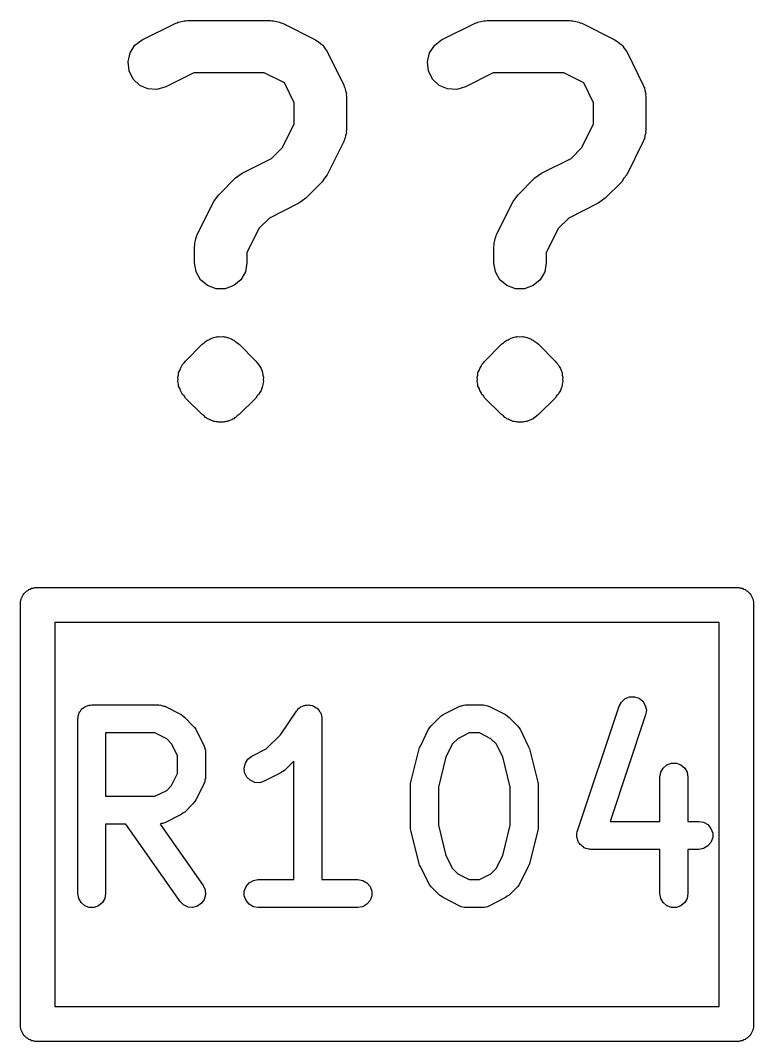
# Model space of a CAD drawing. Extents: x 49 to 243, y -147 to -41.
# Drawn here: x 186.451 to 188.55, y -120.792 to -117.869 of the extents above; entities that cross this region are included whole.
import ezdxf

# ---------------------------------------------------------------- set-up
doc = ezdxf.new("R2010")
doc.units = 0
doc.header["$MEASUREMENT"] = 0
doc.layers.add('BLACK', color=7, linetype='CONTINUOUS')

msp = doc.modelspace()

# ---------------------------------------------------------------- linework, layer by layer
at = {"layer": 'BLACK', "linetype": 'CONTINUOUS'}
for p, q in [((186.8, -117.925), (186.896, -117.877)), ((186.896, -117.877), (186.9, -117.876)), ((186.9, -117.876), (186.903, -117.874)), ((186.903, -117.874), (186.912, -117.872)), ((186.912, -117.872), (186.92, -117.87)), ((186.92, -117.87), (186.925, -117.87)), ((186.925, -117.87), (186.929, -117.869)), ((186.929, -117.869), (187.167, -117.869)), ((187.167, -117.869), (187.171, -117.87)), ((187.171, -117.87), (187.176, -117.87)), ((187.176, -117.87), (187.184, -117.872)), ((187.184, -117.872), (187.193, -117.874)), ((187.193, -117.874), (187.197, -117.876)), ((187.197, -117.876), (187.201, -117.877)), ((187.201, -117.877), (187.296, -117.925)), ((187.657, -117.925), (187.753, -117.877)), ((187.753, -117.877), (187.757, -117.876)), ((187.757, -117.876), (187.761, -117.874)), ((187.761, -117.874), (187.769, -117.872)), ((187.769, -117.872), (187.778, -117.87)), ((187.778, -117.87), (187.782, -117.87)), ((187.782, -117.87), (187.786, -117.869)), ((187.786, -117.869), (188.024, -117.869)), ((188.024, -117.869), (188.029, -117.87)), ((188.029, -117.87), (188.033, -117.87)), ((188.033, -117.87), (188.041, -117.872)), ((188.041, -117.872), (188.05, -117.874)), ((188.05, -117.874), (188.054, -117.876)), ((188.054, -117.876), (188.058, -117.877)), ((188.058, -117.877), (188.153, -117.925)), ((186.765, -117.962), (186.779, -117.94)), ((186.779, -117.94), (186.8, -117.925)), ((187.296, -117.925), (187.305, -117.931)), ((187.305, -117.931), (187.314, -117.938)), ((187.314, -117.938), (187.315, -117.939)), ((187.315, -117.939), (187.317, -117.94)), ((187.317, -117.94), (187.323, -117.95)), ((187.622, -117.962), (187.637, -117.94)), ((187.637, -117.94), (187.657, -117.925)), ((188.153, -117.925), (188.162, -117.931)), ((188.162, -117.931), (188.171, -117.938)), ((188.171, -117.938), (188.172, -117.939)), ((188.172, -117.939), (188.174, -117.94)), ((188.174, -117.94), (188.18, -117.95)), ((186.759, -117.988), (186.765, -117.962)), ((187.323, -117.95), (187.329, -117.958)), ((187.329, -117.958), (187.377, -118.054)), ((187.616, -117.988), (187.622, -117.962)), ((188.18, -117.95), (188.187, -117.958)), ((188.187, -117.958), (188.234, -118.054)), ((186.762, -118.013), (186.759, -117.988)), ((187.619, -118.013), (187.616, -117.988)), ((186.774, -118.037), (186.762, -118.013)), ((186.947, -118.019), (186.867, -118.059)), ((187.149, -118.019), (186.947, -118.019)), ((187.207, -118.048), (187.149, -118.019)), ((187.631, -118.037), (187.619, -118.013)), ((187.804, -118.019), (187.725, -118.059)), ((188.007, -118.019), (187.804, -118.019)), ((188.064, -118.048), (188.007, -118.019)), ((186.793, -118.055), (186.774, -118.037)), ((186.816, -118.065), (186.793, -118.055)), ((186.867, -118.059), (186.842, -118.067)), ((187.235, -118.105), (187.207, -118.048)), ((187.377, -118.054), (187.378, -118.058)), ((187.378, -118.058), (187.38, -118.062)), ((187.65, -118.055), (187.631, -118.037)), ((187.674, -118.065), (187.65, -118.055)), ((187.725, -118.059), (187.7, -118.067)), ((188.092, -118.105), (188.064, -118.048)), ((188.234, -118.054), (188.235, -118.058)), ((188.235, -118.058), (188.238, -118.062)), ((186.842, -118.067), (186.816, -118.065)), ((187.38, -118.062), (187.382, -118.07)), ((187.382, -118.07), (187.385, -118.079)), ((187.385, -118.079), (187.384, -118.083)), ((187.384, -118.083), (187.385, -118.087)), ((187.385, -118.087), (187.385, -118.182)), ((187.7, -118.067), (187.674, -118.065)), ((188.238, -118.062), (188.239, -118.07)), ((188.239, -118.07), (188.242, -118.079)), ((188.242, -118.079), (188.241, -118.083)), ((188.241, -118.083), (188.242, -118.087)), ((188.242, -118.087), (188.242, -118.182)), ((187.235, -118.165), (187.235, -118.105)), ((188.092, -118.165), (188.092, -118.105)), ((187.201, -118.233), (187.235, -118.165)), ((188.058, -118.233), (188.092, -118.165)), ((187.382, -118.199), (187.38, -118.208)), ((187.385, -118.191), (187.382, -118.199)), ((187.385, -118.182), (187.384, -118.187)), ((187.384, -118.187), (187.385, -118.191)), ((188.239, -118.199), (188.238, -118.208)), ((188.242, -118.191), (188.239, -118.199)), ((188.242, -118.182), (188.241, -118.187)), ((188.241, -118.187), (188.242, -118.191)), ((187.17, -118.264), (187.201, -118.233)), ((187.377, -118.216), (187.329, -118.311)), ((187.378, -118.212), (187.377, -118.216)), ((187.38, -118.208), (187.378, -118.212)), ((188.028, -118.264), (188.058, -118.233)), ((188.234, -118.216), (188.187, -118.311)), ((188.235, -118.212), (188.234, -118.216)), ((188.238, -118.208), (188.235, -118.212)), ((187.086, -118.306), (187.17, -118.264)), ((187.943, -118.306), (188.028, -118.264)), ((187.019, -118.368), (187.067, -118.32)), ((187.067, -118.32), (187.076, -118.313)), ((187.076, -118.313), (187.086, -118.306)), ((187.322, -118.321), (187.315, -118.331)), ((187.329, -118.311), (187.322, -118.321)), ((187.876, -118.368), (187.924, -118.32)), ((187.924, -118.32), (187.933, -118.313)), ((187.933, -118.313), (187.943, -118.306)), ((188.179, -118.321), (188.173, -118.331)), ((188.187, -118.311), (188.179, -118.321)), ((187.315, -118.331), (187.268, -118.378)), ((188.173, -118.331), (188.125, -118.378)), ((187.005, -118.387), (187.012, -118.377)), ((187.012, -118.377), (187.019, -118.368)), ((187.268, -118.378), (187.258, -118.385)), ((187.862, -118.387), (187.869, -118.377)), ((187.869, -118.377), (187.876, -118.368)), ((188.125, -118.378), (188.115, -118.385)), ((186.957, -118.482), (187.005, -118.387)), ((187.248, -118.392), (187.164, -118.435)), ((187.258, -118.385), (187.248, -118.392)), ((187.814, -118.482), (187.862, -118.387)), ((188.105, -118.392), (188.021, -118.435)), ((188.115, -118.385), (188.105, -118.392)), ((187.164, -118.435), (187.134, -118.465)), ((188.021, -118.435), (187.991, -118.465)), ((187.134, -118.465), (187.099, -118.534)), ((187.991, -118.465), (187.956, -118.534)), ((186.952, -118.499), (186.954, -118.49)), ((186.954, -118.49), (186.956, -118.486)), ((186.956, -118.486), (186.957, -118.482)), ((187.809, -118.499), (187.811, -118.49)), ((187.811, -118.49), (187.813, -118.486)), ((187.813, -118.486), (187.814, -118.482)), ((186.949, -118.516), (186.95, -118.512)), ((186.949, -118.563), (186.949, -118.516)), ((186.95, -118.507), (186.952, -118.499)), ((186.95, -118.512), (186.95, -118.507)), ((187.806, -118.516), (187.807, -118.512)), ((187.806, -118.563), (187.806, -118.516)), ((187.807, -118.507), (187.809, -118.499)), ((187.807, -118.512), (187.807, -118.507)), ((187.099, -118.534), (187.099, -118.563)), ((187.956, -118.534), (187.956, -118.563)), ((186.954, -118.589), (186.949, -118.563)), ((187.099, -118.563), (187.095, -118.589)), ((187.811, -118.589), (187.806, -118.563)), ((187.956, -118.563), (187.952, -118.589)), ((186.967, -118.612), (186.954, -118.589)), ((186.987, -118.628), (186.967, -118.612)), ((187.082, -118.612), (187.062, -118.628)), ((187.095, -118.589), (187.082, -118.612)), ((187.824, -118.612), (187.811, -118.589)), ((187.844, -118.628), (187.824, -118.612)), ((187.939, -118.612), (187.919, -118.628)), ((187.952, -118.589), (187.939, -118.612)), ((187.011, -118.637), (186.987, -118.628)), ((187.037, -118.637), (187.011, -118.637)), ((187.062, -118.628), (187.037, -118.637)), ((187.868, -118.637), (187.844, -118.628)), ((187.894, -118.637), (187.868, -118.637)), ((187.919, -118.628), (187.894, -118.637)), ((186.977, -118.792), (186.981, -118.788)), ((186.981, -118.788), (186.984, -118.786)), ((186.984, -118.786), (186.987, -118.784)), ((186.987, -118.784), (186.99, -118.783)), ((186.99, -118.783), (186.993, -118.781)), ((186.993, -118.781), (186.999, -118.779)), ((186.999, -118.779), (187.005, -118.777)), ((187.005, -118.777), (187.008, -118.776)), ((187.008, -118.776), (187.011, -118.775)), ((187.011, -118.775), (187.015, -118.775)), ((187.015, -118.775), (187.018, -118.774)), ((187.018, -118.774), (187.024, -118.775)), ((187.024, -118.775), (187.031, -118.774)), ((187.031, -118.774), (187.034, -118.775)), ((187.034, -118.775), (187.037, -118.775)), ((187.037, -118.775), (187.04, -118.776)), ((187.04, -118.776), (187.044, -118.777)), ((187.044, -118.777), (187.05, -118.779)), ((187.05, -118.779), (187.056, -118.781)), ((187.056, -118.781), (187.059, -118.783)), ((187.059, -118.783), (187.062, -118.784)), ((187.062, -118.784), (187.064, -118.786)), ((187.064, -118.786), (187.067, -118.788)), ((187.067, -118.788), (187.072, -118.792)), ((187.834, -118.792), (187.838, -118.788)), ((187.838, -118.788), (187.841, -118.786)), ((187.841, -118.786), (187.844, -118.784)), ((187.844, -118.784), (187.847, -118.783)), ((187.847, -118.783), (187.85, -118.781)), ((187.85, -118.781), (187.856, -118.779)), ((187.856, -118.779), (187.862, -118.777)), ((187.862, -118.777), (187.865, -118.776)), ((187.865, -118.776), (187.868, -118.775)), ((187.868, -118.775), (187.872, -118.775)), ((187.872, -118.775), (187.875, -118.774)), ((187.875, -118.774), (187.881, -118.775)), ((187.881, -118.775), (187.888, -118.774)), ((187.888, -118.774), (187.891, -118.775)), ((187.891, -118.775), (187.894, -118.775)), ((187.894, -118.775), (187.898, -118.776)), ((187.898, -118.776), (187.901, -118.777)), ((187.901, -118.777), (187.907, -118.779)), ((187.907, -118.779), (187.913, -118.781)), ((187.913, -118.781), (187.916, -118.783)), ((187.916, -118.783), (187.919, -118.784)), ((187.919, -118.784), (187.921, -118.786)), ((187.921, -118.786), (187.924, -118.788)), ((187.924, -118.788), (187.929, -118.792)), ((186.924, -118.844), (186.971, -118.796)), ((186.971, -118.796), (186.977, -118.792)), ((187.072, -118.792), (187.077, -118.796)), ((187.077, -118.796), (187.125, -118.844)), ((187.781, -118.844), (187.828, -118.796)), ((187.828, -118.796), (187.834, -118.792)), ((187.929, -118.792), (187.934, -118.796)), ((187.934, -118.796), (187.982, -118.844)), ((186.915, -118.854), (186.92, -118.849)), ((186.92, -118.849), (186.924, -118.844)), ((187.125, -118.844), (187.129, -118.849)), ((187.129, -118.849), (187.133, -118.854)), ((187.772, -118.854), (187.777, -118.849)), ((187.777, -118.849), (187.781, -118.844)), ((187.982, -118.844), (187.986, -118.849)), ((187.986, -118.849), (187.991, -118.854)), ((186.904, -118.877), (186.907, -118.871)), ((186.904, -118.884), (186.904, -118.877)), ((186.907, -118.871), (186.909, -118.865)), ((186.909, -118.865), (186.912, -118.86)), ((186.912, -118.86), (186.915, -118.854)), ((187.133, -118.854), (187.136, -118.86)), ((187.136, -118.86), (187.14, -118.865)), ((187.14, -118.865), (187.142, -118.871)), ((187.142, -118.871), (187.144, -118.877)), ((187.144, -118.877), (187.145, -118.884)), ((187.761, -118.877), (187.764, -118.871)), ((187.761, -118.884), (187.761, -118.877)), ((187.764, -118.871), (187.766, -118.865)), ((187.766, -118.865), (187.77, -118.86)), ((187.77, -118.86), (187.772, -118.854)), ((187.991, -118.854), (187.993, -118.86)), ((187.993, -118.86), (187.997, -118.865)), ((187.997, -118.865), (187.999, -118.871)), ((187.999, -118.871), (188.002, -118.877)), ((188.002, -118.877), (188.002, -118.884)), ((186.902, -118.89), (186.904, -118.884)), ((186.903, -118.897), (186.902, -118.89)), ((186.902, -118.903), (186.903, -118.897)), ((186.904, -118.91), (186.902, -118.903)), ((187.145, -118.884), (187.147, -118.89)), ((187.147, -118.903), (187.145, -118.91)), ((187.147, -118.89), (187.146, -118.897)), ((187.146, -118.897), (187.147, -118.903)), ((187.759, -118.89), (187.761, -118.884)), ((187.76, -118.897), (187.759, -118.89)), ((187.759, -118.903), (187.76, -118.897)), ((187.761, -118.91), (187.759, -118.903)), ((188.002, -118.884), (188.004, -118.89)), ((188.004, -118.903), (188.002, -118.91)), ((188.004, -118.89), (188.003, -118.897)), ((188.003, -118.897), (188.004, -118.903)), ((186.904, -118.916), (186.904, -118.91)), ((186.907, -118.922), (186.904, -118.916)), ((186.909, -118.928), (186.907, -118.922)), ((186.912, -118.934), (186.909, -118.928)), ((186.915, -118.94), (186.912, -118.934)), ((187.136, -118.934), (187.133, -118.94)), ((187.14, -118.928), (187.136, -118.934)), ((187.142, -118.922), (187.14, -118.928)), ((187.144, -118.916), (187.142, -118.922)), ((187.145, -118.91), (187.144, -118.916)), ((187.761, -118.916), (187.761, -118.91)), ((187.764, -118.922), (187.761, -118.916)), ((187.766, -118.928), (187.764, -118.922)), ((187.77, -118.934), (187.766, -118.928)), ((187.772, -118.94), (187.77, -118.934)), ((187.993, -118.934), (187.991, -118.94)), ((187.997, -118.928), (187.993, -118.934)), ((187.999, -118.922), (187.997, -118.928)), ((188.002, -118.916), (187.999, -118.922)), ((188.002, -118.91), (188.002, -118.916)), ((186.92, -118.944), (186.915, -118.94)), ((186.924, -118.95), (186.92, -118.944)), ((186.971, -118.997), (186.924, -118.95)), ((187.125, -118.95), (187.077, -118.997)), ((187.129, -118.944), (187.125, -118.95)), ((187.133, -118.94), (187.129, -118.944)), ((187.777, -118.944), (187.772, -118.94)), ((187.781, -118.95), (187.777, -118.944)), ((187.828, -118.997), (187.781, -118.95)), ((187.982, -118.95), (187.934, -118.997)), ((187.986, -118.944), (187.982, -118.95)), ((187.991, -118.94), (187.986, -118.944)), ((186.977, -119.001), (186.971, -118.997)), ((186.981, -119.006), (186.977, -119.001)), ((186.984, -119.007), (186.981, -119.006)), ((186.987, -119.009), (186.984, -119.007)), ((186.99, -119.01), (186.987, -119.009)), ((186.993, -119.012), (186.99, -119.01)), ((186.999, -119.014), (186.993, -119.012)), ((187.005, -119.017), (186.999, -119.014)), ((187.008, -119.017), (187.005, -119.017)), ((187.011, -119.018), (187.008, -119.017)), ((187.015, -119.018), (187.011, -119.018)), ((187.018, -119.019), (187.015, -119.018)), ((187.024, -119.019), (187.018, -119.019)), ((187.031, -119.019), (187.024, -119.019)), ((187.034, -119.018), (187.031, -119.019)), ((187.037, -119.018), (187.034, -119.018)), ((187.04, -119.017), (187.037, -119.018)), ((187.044, -119.017), (187.04, -119.017)), ((187.05, -119.014), (187.044, -119.017)), ((187.056, -119.012), (187.05, -119.014)), ((187.059, -119.01), (187.056, -119.012)), ((187.062, -119.009), (187.059, -119.01)), ((187.064, -119.007), (187.062, -119.009)), ((187.067, -119.006), (187.064, -119.007)), ((187.072, -119.001), (187.067, -119.006)), ((187.077, -118.997), (187.072, -119.001)), ((187.834, -119.001), (187.828, -118.997)), ((187.838, -119.006), (187.834, -119.001)), ((187.841, -119.007), (187.838, -119.006)), ((187.844, -119.009), (187.841, -119.007)), ((187.847, -119.01), (187.844, -119.009)), ((187.85, -119.012), (187.847, -119.01)), ((187.856, -119.014), (187.85, -119.012)), ((187.862, -119.017), (187.856, -119.014)), ((187.865, -119.017), (187.862, -119.017)), ((187.868, -119.018), (187.865, -119.017)), ((187.872, -119.018), (187.868, -119.018)), ((187.875, -119.019), (187.872, -119.018)), ((187.881, -119.019), (187.875, -119.019)), ((187.888, -119.019), (187.881, -119.019)), ((187.891, -119.018), (187.888, -119.019)), ((187.894, -119.018), (187.891, -119.018)), ((187.898, -119.017), (187.894, -119.018)), ((187.901, -119.017), (187.898, -119.017)), ((187.907, -119.014), (187.901, -119.017)), ((187.913, -119.012), (187.907, -119.014)), ((187.916, -119.01), (187.913, -119.012)), ((187.919, -119.009), (187.916, -119.01)), ((187.921, -119.007), (187.919, -119.009)), ((187.924, -119.006), (187.921, -119.007)), ((187.929, -119.001), (187.924, -119.006)), ((187.934, -118.997), (187.929, -119.001)), ((186.488, -119.494), (186.492, -119.492)), ((186.492, -119.492), (188.509, -119.492)), ((188.509, -119.492), (188.513, -119.494)), ((186.453, -119.525), (186.455, -119.521)), ((186.455, -119.521), (186.457, -119.517)), ((186.457, -119.517), (186.459, -119.513)), ((186.459, -119.513), (186.462, -119.509)), ((186.462, -119.509), (186.465, -119.507)), ((186.465, -119.507), (186.468, -119.503)), ((186.468, -119.503), (186.472, -119.501)), ((186.472, -119.501), (186.475, -119.498)), ((186.475, -119.498), (186.479, -119.497)), ((186.479, -119.497), (186.483, -119.494)), ((186.483, -119.494), (186.488, -119.494)), ((188.513, -119.494), (188.518, -119.494)), ((188.518, -119.494), (188.522, -119.497)), ((188.522, -119.497), (188.526, -119.498)), ((188.526, -119.498), (188.529, -119.501)), ((188.529, -119.501), (188.533, -119.503)), ((188.533, -119.503), (188.536, -119.507)), ((188.536, -119.507), (188.539, -119.509)), ((188.539, -119.509), (188.542, -119.513)), ((188.542, -119.513), (188.544, -119.517)), ((188.544, -119.517), (188.546, -119.521)), ((188.546, -119.521), (188.548, -119.525)), ((186.451, -119.533), (186.452, -119.529)), ((186.451, -119.551), (186.451, -119.533)), ((186.452, -119.529), (186.453, -119.525)), ((188.548, -119.525), (188.549, -119.529)), ((188.549, -119.529), (188.55, -119.533)), ((188.55, -119.533), (188.55, -120.751)), ((186.451, -120.733), (186.451, -119.551)), ((186.451, -119.551), (186.451, -119.551)), ((186.55, -119.592), (186.55, -120.692)), ((188.451, -119.592), (186.55, -119.592)), ((188.451, -120.692), (188.451, -119.592)), ((188.172, -119.82), (188.182, -119.81)), ((188.182, -119.81), (188.195, -119.805)), ((188.195, -119.805), (188.209, -119.805)), ((188.209, -119.805), (188.222, -119.809)), ((188.222, -119.809), (188.233, -119.818)), ((186.623, -119.846), (186.625, -119.842)), ((186.625, -119.842), (186.627, -119.84)), ((186.627, -119.84), (186.63, -119.838)), ((186.63, -119.838), (186.633, -119.836)), ((186.633, -119.836), (186.635, -119.834)), ((186.635, -119.834), (186.639, -119.832)), ((186.639, -119.832), (186.642, -119.831)), ((186.642, -119.831), (186.645, -119.83)), ((186.645, -119.83), (186.648, -119.829)), ((186.648, -119.829), (186.652, -119.829)), ((186.652, -119.829), (186.655, -119.828)), ((186.655, -119.828), (186.846, -119.828)), ((186.846, -119.828), (186.848, -119.829)), ((186.848, -119.829), (186.85, -119.828)), ((186.85, -119.828), (186.855, -119.83)), ((186.855, -119.83), (186.859, -119.831)), ((186.859, -119.831), (186.861, -119.832)), ((186.861, -119.832), (186.864, -119.832)), ((186.864, -119.832), (186.911, -119.856)), ((187.243, -119.844), (187.244, -119.842)), ((187.244, -119.842), (187.247, -119.839)), ((187.247, -119.839), (187.251, -119.836)), ((187.251, -119.836), (187.253, -119.835)), ((187.253, -119.835), (187.254, -119.834)), ((187.254, -119.834), (187.259, -119.832)), ((187.259, -119.832), (187.263, -119.83)), ((187.263, -119.83), (187.265, -119.83)), ((187.265, -119.83), (187.267, -119.829)), ((187.267, -119.829), (187.272, -119.829)), ((187.272, -119.829), (187.277, -119.828)), ((187.277, -119.828), (187.279, -119.829)), ((187.279, -119.829), (187.281, -119.829)), ((187.281, -119.829), (187.286, -119.83)), ((187.286, -119.83), (187.29, -119.832)), ((187.29, -119.832), (187.292, -119.833)), ((187.292, -119.833), (187.294, -119.834)), ((187.294, -119.834), (187.298, -119.837)), ((187.298, -119.837), (187.302, -119.839)), ((187.302, -119.839), (187.303, -119.841)), ((187.303, -119.841), (187.305, -119.842)), ((187.305, -119.842), (187.307, -119.847)), ((187.661, -119.856), (187.709, -119.832)), ((187.709, -119.832), (187.711, -119.832)), ((187.711, -119.832), (187.713, -119.831)), ((187.713, -119.831), (187.718, -119.83)), ((187.718, -119.83), (187.722, -119.828)), ((187.722, -119.828), (187.724, -119.829)), ((187.724, -119.829), (187.727, -119.828)), ((187.727, -119.828), (187.774, -119.828)), ((187.774, -119.828), (187.777, -119.829)), ((187.777, -119.829), (187.779, -119.828)), ((187.779, -119.828), (187.783, -119.83)), ((187.783, -119.83), (187.788, -119.831)), ((187.788, -119.831), (187.79, -119.832)), ((187.79, -119.832), (187.792, -119.832)), ((187.792, -119.832), (187.84, -119.856)), ((188.046, -120.189), (188.165, -119.832)), ((188.165, -119.832), (188.172, -119.82)), ((188.233, -119.818), (188.24, -119.83)), ((188.24, -119.83), (188.243, -119.843)), ((188.243, -119.843), (188.241, -119.857)), ((186.615, -119.868), (186.616, -119.865)), ((186.615, -120.368), (186.615, -119.868)), ((186.616, -119.861), (186.617, -119.858)), ((186.616, -119.865), (186.616, -119.861)), ((186.617, -119.858), (186.618, -119.855)), ((186.618, -119.855), (186.619, -119.851)), ((186.619, -119.851), (186.621, -119.848)), ((186.621, -119.848), (186.623, -119.846)), ((186.911, -119.856), (186.916, -119.86)), ((186.916, -119.86), (186.922, -119.864)), ((186.922, -119.864), (186.945, -119.888)), ((187.196, -119.914), (187.241, -119.846)), ((187.241, -119.846), (187.243, -119.844)), ((187.307, -119.847), (187.31, -119.85)), ((187.31, -119.85), (187.311, -119.853)), ((187.311, -119.853), (187.312, -119.855)), ((187.312, -119.855), (187.313, -119.859)), ((187.313, -119.859), (187.314, -119.864)), ((187.314, -119.864), (187.314, -119.866)), ((187.314, -119.866), (187.314, -119.868)), ((187.314, -119.868), (187.314, -120.328)), ((187.627, -119.888), (187.651, -119.864)), ((187.651, -119.864), (187.656, -119.86)), ((187.656, -119.86), (187.661, -119.856)), ((187.84, -119.856), (187.845, -119.86)), ((187.845, -119.86), (187.85, -119.864)), ((187.85, -119.864), (187.874, -119.888)), ((188.241, -119.857), (188.139, -120.162)), ((186.945, -119.888), (186.949, -119.893)), ((186.949, -119.893), (186.953, -119.898)), ((186.953, -119.898), (186.977, -119.946)), ((187.596, -119.946), (187.619, -119.898)), ((187.619, -119.898), (187.623, -119.893)), ((187.623, -119.893), (187.627, -119.888)), ((187.874, -119.888), (187.878, -119.893)), ((187.878, -119.893), (187.882, -119.898)), ((187.882, -119.898), (187.905, -119.946)), ((186.695, -119.908), (186.695, -120.09)), ((186.836, -119.908), (186.695, -119.908)), ((186.87, -119.925), (186.836, -119.908)), ((186.884, -119.94), (186.87, -119.925)), ((187.155, -119.954), (187.196, -119.914)), ((187.703, -119.925), (187.688, -119.94)), ((187.736, -119.908), (187.703, -119.925)), ((187.765, -119.908), (187.736, -119.908)), ((187.798, -119.925), (187.765, -119.908)), ((187.813, -119.94), (187.798, -119.925)), ((186.901, -119.973), (186.884, -119.94)), ((186.977, -119.946), (186.977, -119.948)), ((186.977, -119.948), (186.979, -119.95)), ((186.979, -119.95), (186.979, -119.954)), ((186.979, -119.954), (186.981, -119.959)), ((186.981, -119.959), (186.981, -119.961)), ((187.114, -119.975), (187.155, -119.954)), ((187.569, -120.049), (187.593, -119.954)), ((187.593, -119.954), (187.594, -119.95)), ((187.594, -119.95), (187.596, -119.946)), ((187.688, -119.94), (187.669, -119.977)), ((187.832, -119.977), (187.813, -119.94)), ((187.905, -119.946), (187.907, -119.95)), ((187.907, -119.95), (187.908, -119.954)), ((187.908, -119.954), (187.932, -120.049)), ((186.901, -120.025), (186.901, -119.973)), ((186.981, -119.961), (186.981, -119.963)), ((186.981, -119.963), (186.981, -120.035)), ((187.095, -119.995), (187.102, -119.984)), ((187.102, -119.984), (187.114, -119.975)), ((187.234, -119.989), (187.207, -120.016)), ((187.234, -120.328), (187.234, -119.989)), ((187.669, -119.977), (187.648, -120.064)), ((187.853, -120.064), (187.832, -119.977)), ((187.092, -120.009), (187.095, -119.995)), ((187.093, -120.022), (187.092, -120.009)), ((187.207, -120.016), (187.202, -120.019)), ((188.284, -120.021), (188.291, -120.009)), ((188.291, -120.009), (188.302, -120)), ((188.302, -120), (188.315, -119.995)), ((188.315, -119.995), (188.329, -119.995)), ((188.329, -119.995), (188.342, -120)), ((188.342, -120), (188.353, -120.009)), ((188.353, -120.009), (188.36, -120.021)), ((186.884, -120.059), (186.901, -120.025)), ((186.981, -120.039), (186.979, -120.044)), ((186.979, -120.044), (186.979, -120.049)), ((186.981, -120.035), (186.981, -120.037)), ((186.981, -120.037), (186.981, -120.039)), ((187.099, -120.035), (187.093, -120.022)), ((187.109, -120.044), (187.099, -120.035)), ((187.122, -120.05), (187.109, -120.044)), ((187.149, -120.047), (187.136, -120.051)), ((187.197, -120.023), (187.149, -120.047)), ((187.202, -120.019), (187.197, -120.023)), ((188.282, -120.035), (188.284, -120.021)), ((188.282, -120.162), (188.282, -120.035)), ((188.36, -120.021), (188.362, -120.035)), ((188.362, -120.035), (188.362, -120.162)), ((186.836, -120.09), (186.87, -120.073)), ((186.87, -120.073), (186.884, -120.059)), ((186.977, -120.053), (186.953, -120.1)), ((186.979, -120.049), (186.977, -120.051)), ((186.977, -120.051), (186.977, -120.053)), ((187.136, -120.051), (187.122, -120.05)), ((187.568, -120.054), (187.569, -120.049)), ((187.568, -120.059), (187.568, -120.054)), ((187.568, -120.178), (187.568, -120.059)), ((187.648, -120.064), (187.648, -120.173)), ((187.853, -120.173), (187.853, -120.064)), ((187.932, -120.049), (187.933, -120.054)), ((187.933, -120.054), (187.933, -120.059)), ((187.933, -120.059), (187.933, -120.178)), ((186.695, -120.09), (186.836, -120.09)), ((186.949, -120.106), (186.945, -120.111)), ((186.953, -120.1), (186.949, -120.106)), ((186.922, -120.135), (186.916, -120.138)), ((186.945, -120.111), (186.922, -120.135)), ((186.911, -120.142), (186.864, -120.166)), ((186.916, -120.138), (186.911, -120.142)), ((188.139, -120.162), (188.282, -120.162)), ((188.362, -120.162), (188.393, -120.162)), ((188.393, -120.162), (188.407, -120.164)), ((188.407, -120.164), (188.419, -120.171)), ((186.753, -120.17), (186.695, -120.17)), ((186.695, -120.17), (186.695, -120.368)), ((186.908, -120.391), (186.753, -120.17)), ((186.855, -120.168), (186.851, -120.17)), ((186.851, -120.17), (186.974, -120.345)), ((186.859, -120.168), (186.855, -120.168)), ((186.861, -120.167), (186.859, -120.168)), ((186.864, -120.166), (186.861, -120.167)), ((187.568, -120.183), (187.568, -120.178)), ((187.569, -120.187), (187.568, -120.183)), ((187.593, -120.283), (187.569, -120.187)), ((187.648, -120.173), (187.669, -120.259)), ((187.832, -120.259), (187.853, -120.173)), ((187.932, -120.187), (187.908, -120.283)), ((187.933, -120.183), (187.932, -120.187)), ((187.933, -120.178), (187.933, -120.183)), ((188.044, -120.195), (188.045, -120.192)), ((188.045, -120.192), (188.046, -120.189)), ((188.419, -120.171), (188.428, -120.182)), ((188.428, -120.182), (188.433, -120.195)), ((188.044, -120.199), (188.044, -120.195)), ((188.044, -120.203), (188.044, -120.199)), ((188.044, -120.206), (188.044, -120.203)), ((188.044, -120.208), (188.044, -120.206)), ((188.046, -120.212), (188.044, -120.208)), ((188.047, -120.216), (188.046, -120.212)), ((188.048, -120.219), (188.047, -120.216)), ((188.049, -120.222), (188.048, -120.219)), ((188.052, -120.225), (188.049, -120.222)), ((188.428, -120.222), (188.419, -120.232)), ((188.433, -120.208), (188.428, -120.222)), ((188.433, -120.195), (188.433, -120.208)), ((188.054, -120.228), (188.052, -120.225)), ((188.056, -120.23), (188.054, -120.228)), ((188.058, -120.232), (188.056, -120.23)), ((188.062, -120.234), (188.058, -120.232)), ((188.065, -120.237), (188.062, -120.234)), ((188.068, -120.238), (188.065, -120.237)), ((188.07, -120.239), (188.068, -120.238)), ((188.074, -120.24), (188.07, -120.239)), ((188.078, -120.241), (188.074, -120.24)), ((188.081, -120.241), (188.078, -120.241)), ((188.084, -120.242), (188.081, -120.241)), ((188.282, -120.242), (188.084, -120.242)), ((188.282, -120.368), (188.282, -120.242)), ((188.393, -120.242), (188.362, -120.242)), ((188.362, -120.242), (188.362, -120.368)), ((188.407, -120.239), (188.393, -120.242)), ((188.419, -120.232), (188.407, -120.239)), ((187.669, -120.259), (187.688, -120.297)), ((187.813, -120.297), (187.832, -120.259)), ((187.594, -120.287), (187.593, -120.283)), ((187.596, -120.291), (187.594, -120.287)), ((187.619, -120.338), (187.596, -120.291)), ((187.688, -120.297), (187.703, -120.312)), ((187.798, -120.312), (187.813, -120.297)), ((187.905, -120.291), (187.882, -120.338)), ((187.907, -120.287), (187.905, -120.291)), ((187.908, -120.283), (187.907, -120.287)), ((187.097, -120.348), (187.106, -120.338)), ((187.106, -120.338), (187.118, -120.331)), ((187.118, -120.331), (187.131, -120.328)), ((187.131, -120.328), (187.234, -120.328)), ((187.314, -120.328), (187.417, -120.328)), ((187.417, -120.328), (187.431, -120.331)), ((187.431, -120.331), (187.443, -120.338)), ((187.443, -120.338), (187.452, -120.348)), ((187.623, -120.344), (187.619, -120.338)), ((187.703, -120.312), (187.736, -120.328)), ((187.736, -120.328), (187.765, -120.328)), ((187.765, -120.328), (187.798, -120.312)), ((187.882, -120.338), (187.878, -120.344)), ((186.618, -120.382), (186.615, -120.368)), ((186.695, -120.368), (186.693, -120.382)), ((186.974, -120.345), (186.98, -120.358)), ((186.98, -120.358), (186.981, -120.372)), ((187.092, -120.361), (187.097, -120.348)), ((187.092, -120.375), (187.092, -120.361)), ((187.452, -120.348), (187.457, -120.361)), ((187.457, -120.361), (187.457, -120.375)), ((187.627, -120.349), (187.623, -120.344)), ((187.651, -120.373), (187.627, -120.349)), ((187.874, -120.349), (187.85, -120.373)), ((187.878, -120.344), (187.874, -120.349)), ((188.284, -120.382), (188.282, -120.368)), ((188.362, -120.368), (188.36, -120.382)), ((186.625, -120.394), (186.618, -120.382)), ((186.635, -120.403), (186.625, -120.394)), ((186.686, -120.394), (186.675, -120.403)), ((186.693, -120.382), (186.686, -120.394)), ((186.918, -120.401), (186.908, -120.391)), ((186.969, -120.396), (186.958, -120.404)), ((186.977, -120.385), (186.969, -120.396)), ((186.981, -120.372), (186.977, -120.385)), ((187.097, -120.388), (187.092, -120.375)), ((187.106, -120.399), (187.097, -120.388)), ((187.452, -120.388), (187.443, -120.399)), ((187.457, -120.375), (187.452, -120.388)), ((187.656, -120.376), (187.651, -120.373)), ((187.661, -120.38), (187.656, -120.376)), ((187.709, -120.404), (187.661, -120.38)), ((187.84, -120.38), (187.792, -120.404)), ((187.845, -120.376), (187.84, -120.38)), ((187.85, -120.373), (187.845, -120.376)), ((188.291, -120.394), (188.284, -120.382)), ((188.302, -120.403), (188.291, -120.394)), ((188.353, -120.394), (188.342, -120.403)), ((188.36, -120.382), (188.353, -120.394)), ((186.648, -120.408), (186.635, -120.403)), ((186.662, -120.408), (186.648, -120.408)), ((186.675, -120.403), (186.662, -120.408)), ((186.931, -120.407), (186.918, -120.401)), ((186.944, -120.408), (186.931, -120.407)), ((186.958, -120.404), (186.944, -120.408)), ((187.118, -120.406), (187.106, -120.399)), ((187.131, -120.408), (187.118, -120.406)), ((187.417, -120.408), (187.131, -120.408)), ((187.431, -120.406), (187.417, -120.408)), ((187.443, -120.399), (187.431, -120.406)), ((187.711, -120.405), (187.709, -120.404)), ((187.713, -120.406), (187.711, -120.405)), ((187.718, -120.407), (187.713, -120.406)), ((187.722, -120.408), (187.718, -120.407)), ((187.724, -120.408), (187.722, -120.408)), ((187.727, -120.408), (187.724, -120.408)), ((187.774, -120.408), (187.727, -120.408)), ((187.777, -120.408), (187.774, -120.408)), ((187.779, -120.408), (187.777, -120.408)), ((187.783, -120.407), (187.779, -120.408)), ((187.788, -120.406), (187.783, -120.407)), ((187.79, -120.405), (187.788, -120.406)), ((187.792, -120.404), (187.79, -120.405)), ((188.315, -120.408), (188.302, -120.403)), ((188.329, -120.408), (188.315, -120.408)), ((188.342, -120.403), (188.329, -120.408)), ((186.55, -120.692), (188.451, -120.692)), ((186.451, -120.751), (186.451, -120.733)), ((186.452, -120.755), (186.451, -120.751)), ((186.453, -120.759), (186.452, -120.755)), ((186.455, -120.763), (186.453, -120.759)), ((186.457, -120.767), (186.455, -120.763)), ((186.459, -120.771), (186.457, -120.767)), ((186.462, -120.775), (186.459, -120.771)), ((186.465, -120.777), (186.462, -120.775)), ((186.468, -120.781), (186.465, -120.777)), ((188.536, -120.777), (188.533, -120.781)), ((188.539, -120.775), (188.536, -120.777)), ((188.542, -120.771), (188.539, -120.775)), ((188.544, -120.767), (188.542, -120.771)), ((188.546, -120.763), (188.544, -120.767)), ((188.548, -120.759), (188.546, -120.763)), ((188.549, -120.755), (188.548, -120.759)), ((188.55, -120.751), (188.549, -120.755)), ((186.472, -120.783), (186.468, -120.781)), ((186.475, -120.786), (186.472, -120.783)), ((186.479, -120.787), (186.475, -120.786)), ((186.483, -120.79), (186.479, -120.787)), ((186.488, -120.79), (186.483, -120.79)), ((186.492, -120.792), (186.488, -120.79)), ((188.509, -120.792), (186.492, -120.792)), ((188.513, -120.79), (188.509, -120.792)), ((188.518, -120.79), (188.513, -120.79)), ((188.522, -120.787), (188.518, -120.79)), ((188.526, -120.786), (188.522, -120.787)), ((188.529, -120.783), (188.526, -120.786)), ((188.533, -120.781), (188.529, -120.783))]:
    msp.add_line(p, q, dxfattribs=at)

doc.saveas('drawing.dxf')
